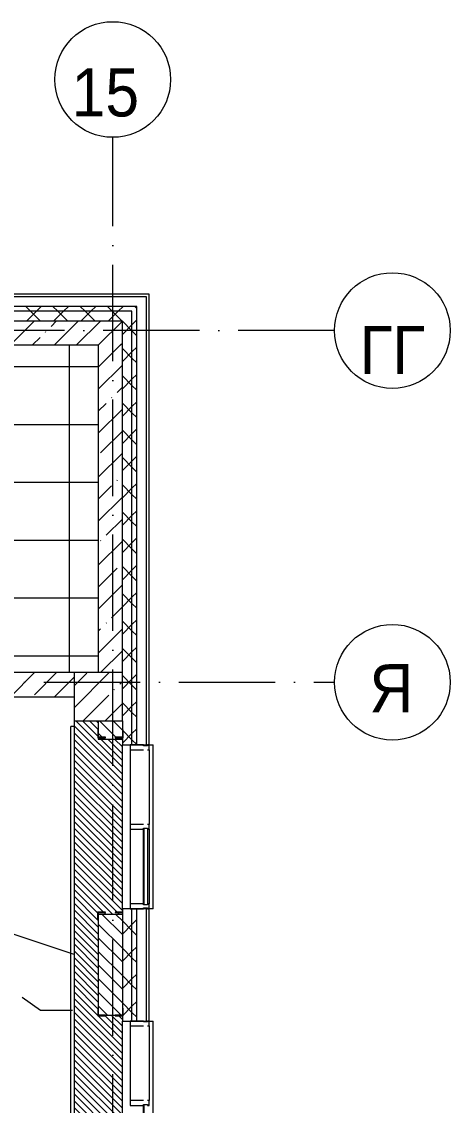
# Model space of a CAD drawing. Header units: millimetres. Extents: x -6467 to 106027, y -7090 to 195095.
# Drawn here: x 22615 to 27059, y 142205 to 153450 of the extents above; entities that cross this region are included whole.
import ezdxf

# ---------------------------------------------------------------- set-up
doc = ezdxf.new("R2010")
doc.units = ezdxf.units.MM
doc.linetypes.add('50_200_ШТРИХ_1Т_ш5_п1_п1_', pattern=[1400, 1000, -200, 0, -200])
for name, color, linetype, lineweight in [('A-FLOR', 7, 'Continuous', 9), ('A-FLOR-IDEN', 7, 'Continuous', 9), ('A-GLAZ', 7, 'Continuous', 5), ('A-GLAZ-CWMG', 7, 'Continuous', 9), ('A-GLAZ-CWMG-1', 7, 'Continuous', 20), ('A-WALL', 7, 'Continuous', 5), ('A-WALL-FNSH-1', 7, 'Continuous', 5), ('A-WALL-IDEN', 7, 'Continuous', 9), ('I-WALL', 7, 'Continuous', 5), ('S-COLS', 7, 'Continuous', 9), ('S-COLS-1', 7, 'Continuous', 5)]:
    doc.layers.add(name, color=color, linetype=linetype, lineweight=lineweight)
for name, color, linetype, lineweight, true_color in [('A-FLOR-PATT-1', 7, 'Continuous', 5, 0xd61c12), ('A-GENM-1', 7, 'Continuous', 9, 0xaaaaaa), ('A-GENM-2', 7, 'Continuous', 20, 0xaaaaaa), ('S-STRS-2', 7, 'Continuous', 5, 0xbfbfbf), ('Оси-1', 7, 'Continuous', 20, 0xaaaaaa), ('Оси-2', 7, 'Continuous', 9, 0xaaaaaa), ('Оси-3', 7, '50_200_ШТРИХ_1Т_ш5_п1_п1_', 9, 0xaaaaaa)]:
    doc.layers.add(name, color=color, linetype=linetype, lineweight=lineweight, true_color=true_color)
doc.styles.add('Arial', font='arial.ttf', dxfattribs={"width": 0.9, "height": 500})
pattern_1 = [(45, (109.45, 102614.03), (-228.0985, 228.0985), []), (45, (337.55, 102614.03), (-228.0985, 228.0985), [403.225, -80.645, 6.706, -73.939])]
pattern_2 = [(45, (109.45, 102614.03), (-141.42136, 141.42136), []), (135, (109.45, 102614.03), (-141.42136, -141.42136), [])]

# ---------------------------------------------------------------- blocks, each defined once
blk = doc.blocks.new('Прямоугольный импост - Импост структурный с накладкой - 180мм-22437111-АИ_План этажа Радиаторы_3')
at = {"layer": 'A-GLAZ-CWMG-1'}
for p, q in [((-50, 0), (-50, 17)), ((-50, 17), (0, 17)), ((0, 0), (-10, 0)), ((-10, 0), (-10, -40)), ((0, 17), (0, 0)), ((-50, -180), (-50, -40)), ((-10, -40), (0, -40)), ((0, -40), (0, -180)), ((0, -180), (-50, -180))]:
    blk.add_line(p, q, dxfattribs=at)
blk = doc.blocks.new('Прямоугольный импост - Импост структурный с накладкой - 180мм-V176-АИ_План этажа Радиаторы_3')
at = {"layer": 'A-GLAZ-CWMG'}
for p, q in [((6638, 55111), (5863, 55111)), ((6638, 54914), (5863, 54914))]:
    blk.add_line(p, q, dxfattribs=at)
blk = doc.blocks.new('Прямоугольный импост - Импост структурный с накладкой - 180мм-V179-АИ_План этажа Радиаторы_3')
at = {"layer": 'A-GLAZ-CWMG-1'}
for p, q in [((-25, 0), (-25, 17)), ((-25, 17), (25, 17)), ((-15, 0), (-25, 0)), ((-15, -40), (-15, 0)), ((25, 17), (25, 0)), ((-25, -180), (-25, -40)), ((-25, -40), (-15, -40)), ((25, -40), (25, -180)), ((25, -180), (-25, -180))]:
    blk.add_line(p, q, dxfattribs=at)
blk = doc.blocks.new('Прямоугольный импост - Импост структурный с накладкой - 180мм-22071093-АИ_План этажа Радиаторы_3')
at = {"layer": 'A-GLAZ-CWMG'}
for p, q in [((49825, 55111), (49050, 55111)), ((49825, 54931), (49050, 54931)), ((49825, 54914), (49050, 54914))]:
    blk.add_line(p, q, dxfattribs=at)
blk = doc.blocks.new('Прямоугольный импост - Импост структурный с накладкой - 180мм-22437157-АИ_План этажа Радиаторы_3')
at = {"layer": 'A-GLAZ-CWMG-1'}
for p, q in [((0, 17), (-50, 17)), ((-50, 17), (-50, 0)), ((-50, 0), (-40, 0)), ((-40, 0), (-40, -40)), ((-10, -40), (-10, 0)), ((-10, 0), (0, 0)), ((0, 0), (0, 17)), ((-40, -40), (-50, -40)), ((-50, -40), (-50, -180)), ((0, -40), (-10, -40)), ((0, -180), (0, -40)), ((-50, -180), (0, -180))]:
    blk.add_line(p, q, dxfattribs=at)
blk = doc.blocks.new('BSC_Колонна _Прямоугольная - 500х500-V276-АИ_План этажа Радиаторы_3')
at = {"layer": 'S-COLS-1'}
h = blk.add_hatch(dxfattribs=at)
h.set_pattern_fill('FP_223', color=256, style=0, pattern_type=2)
h.set_pattern_definition([(45, (-23300, -43831.04), (-228.0985, 228.0985), []), (45, (-23071.9, -43831.04), (-228.0985, 228.0985), [403.225, -80.645, 6.706, -73.939])])
h.paths.add_polyline_path([(-250, -250), (250, -250), (250, 250), (-250, 250), (-250, 208)])
for p, q in [((250, 250), (-250, 250)), ((-250, 250), (-250, -250)), ((250, -250), (250, 250)), ((-250, -250), (250, -250))]:
    blk.add_line(p, q, dxfattribs=at)
blk = doc.blocks.new('Фахверк _газобетон торцы_680 - Фахверк _газобетон торцы_-25585412-АИ_План этажа Радиаторы_3')
at = {"layer": 'A-GENM-2'}
for p, q in [((89406, 11135), (89325, 11135)), ((89325, 11135), (89325, 11129)), ((89406, 11054), (89406, 11135)), ((89325, 11129), (89400, 11129)), ((89400, 11129), (89400, 11054)), ((89400, 11054), (89406, 11054)), ((89400, 10954), (89400, 10879)), ((89406, 10954), (89400, 10954)), ((89406, 10873), (89406, 10954)), ((89400, 10879), (89325, 10879)), ((89325, 10879), (89325, 10873)), ((89325, 10873), (89406, 10873))]:
    blk.add_line(p, q, dxfattribs=at)
blk = doc.blocks.new('Фахверк _газобетон торцы_681 - Фахверк _газобетон торцы_-25585432-АИ_План этажа Радиаторы_3')
at = {"layer": 'A-GENM-2'}
for p, q in [((89406, 11135), (89325, 11135)), ((89325, 11135), (89325, 11129)), ((89406, 11054), (89406, 11135)), ((89325, 11129), (89400, 11129)), ((89400, 11129), (89400, 11054)), ((89400, 11054), (89406, 11054)), ((89400, 10954), (89400, 10879)), ((89406, 10954), (89400, 10954)), ((89406, 10873), (89406, 10954)), ((89400, 10879), (89325, 10879)), ((89325, 10879), (89325, 10873)), ((89325, 10873), (89406, 10873))]:
    blk.add_line(p, q, dxfattribs=at)
blk = doc.blocks.new('Фахверк _газобетон торцы_682 - Фахверк _газобетон торцы_-25585452-АИ_План этажа Радиаторы_3')
at = {"layer": 'A-GENM-2'}
for p, q in [((89406, 11135), (89325, 11135)), ((89325, 11135), (89325, 11129)), ((89406, 11054), (89406, 11135)), ((89325, 11129), (89400, 11129)), ((89400, 11129), (89400, 11054)), ((89400, 11054), (89406, 11054)), ((89400, 10954), (89400, 10879)), ((89406, 10954), (89400, 10954)), ((89406, 10873), (89406, 10954)), ((89400, 10879), (89325, 10879)), ((89325, 10879), (89325, 10873)), ((89325, 10873), (89406, 10873))]:
    blk.add_line(p, q, dxfattribs=at)
blk = doc.blocks.new('Отлив_СКБ - Отлив витража-V317-АИ_План этажа Радиаторы_3')
at = {"layer": 'A-GLAZ'}
for p, q in [((0, 57), (0, 100)), ((1700, 100), (0, 100)), ((0, 2), (10, 2)), ((865, 2), (1660, 2)), ((1690, 2), (1700, 2)), ((1700, 100), (1700, 57)), ((1650, 0), (875, 0))]:
    blk.add_line(p, q, dxfattribs=at)
blk = doc.blocks.new('Ось сетки - Круг_Ø6_00__ISO-2_5_0_9K_-17386508-АИ_План этажа Радиаторы_3')
at = {"layer": 'Оси-1'}
blk.add_circle((0, 0), 3, dxfattribs=at)

msp = doc.modelspace()

# ---------------------------------------------------------------- hatches: boundary and pattern name
at = {"layer": 'A-FLOR-PATT-1'}
h = msp.add_hatch(dxfattribs=at)
h.set_pattern_fill('FP_263', color=256, style=0, pattern_type=2)
h.set_pattern_definition([(315, (23409.45, 143770.076), (35.3553, 35.3553), [])])
h.paths.add_polyline_path([(23553, 141345), (23659, 141345), (23659, 143134), (23584, 143134), (23584, 143140), (23484, 143140), (23484, 143134), (23403, 143134), (23403, 143215), (23409, 143215), (23409, 144130), (23403, 144130), (23403, 144211), (23484, 144211), (23484, 144205), (23409, 144205), (23409, 144185), (23659, 144185), (23659, 144205), (23584, 144205), (23584, 144211), (23659, 144211), (23659, 146005), (23409, 146005), (23409, 146019), (23403, 146019), (23403, 146100), (23409, 146100), (23409, 146195), (23159, 146195), (23159, 141345)])
at = {"layer": 'A-WALL'}
h = msp.add_hatch(dxfattribs=at)
h.set_pattern_fill('FP_122', color=256, style=0, pattern_type=2)
h.set_pattern_definition(pattern_2)
h.paths.add_polyline_path([(23759, 150445), (23759, 150495), (15846, 150495), (15846, 150445), (23659, 150445)])
h.paths.add_polyline_path([(13628, 150445), (14971, 150445), (14971, 150495), (13574, 150495), (13574, 150445)])
h.paths.add_polyline_path([(11874, 150445), (11874, 150495), (7469, 150495), (7469, 150445), (11147, 150445)])
h.paths.add_polyline_path([(5769, 150445), (5769, 150495), (-2441, 150495), (-2441, 150445), (2876, 150445)])
h = msp.add_hatch(dxfattribs=at)
h.set_pattern_fill('FP_122', color=256, style=0, pattern_type=2)
h.set_pattern_definition(pattern_2)
h.paths.add_polyline_path([(23759, 112195), (23809, 112195), (23809, 114645), (23759, 114645), (23759, 112902)])
h.paths.add_polyline_path([(23809, 116345), (23809, 117620), (23759, 117620), (23759, 116345)])
h.paths.add_polyline_path([(23809, 119320), (23809, 120520), (23759, 120520), (23759, 119320)])
h.paths.add_polyline_path([(23809, 122220), (23809, 123380), (23759, 123380), (23759, 122220)])
h.paths.add_polyline_path([(23809, 125080), (23809, 126280), (23759, 126280), (23759, 125080)])
h.paths.add_polyline_path([(23809, 127980), (23809, 129380), (23759, 129380), (23759, 127980)])
h.paths.add_polyline_path([(23809, 131080), (23809, 132280), (23759, 132280), (23759, 131080)])
h.paths.add_polyline_path([(23759, 133980), (23809, 133980), (23809, 135545), (23759, 135545), (23759, 133996)])
h.paths.add_polyline_path([(23759, 137245), (23809, 137245), (23809, 138445), (23759, 138445), (23759, 138215)])
h.paths.add_polyline_path([(23809, 140145), (23809, 141380), (23759, 141380), (23759, 140145)])
h.paths.add_polyline_path([(23759, 143080), (23809, 143080), (23809, 144245), (23759, 144245), (23759, 143840)])
h.paths.add_polyline_path([(23759, 145945), (23809, 145945), (23809, 150495), (23759, 150495), (23759, 146653)])
h = msp.add_hatch(dxfattribs=at)
h.set_pattern_fill('FP_122', color=256, style=0, pattern_type=2)
h.set_pattern_definition(pattern_2)
h.paths.add_polyline_path([(22726, 150345), (23659, 150345), (23659, 150445), (15846, 150445), (15846, 150345), (16109, 150345)])
h.paths.add_polyline_path([(14971, 150345), (14971, 150445), (13574, 150445), (13574, 150345), (14455, 150345)])
h.paths.add_polyline_path([(11874, 150345), (11874, 150445), (7469, 150445), (7469, 150345), (11147, 150345)])
h.paths.add_polyline_path([(5769, 150345), (5769, 150445), (-2341, 150445), (-2341, 150345), (2876, 150345)])
h = msp.add_hatch(dxfattribs=at)
h.set_pattern_fill('FP_122', color=256, style=0, pattern_type=2)
h.set_pattern_definition(pattern_2)
h.paths.add_polyline_path([(23659, 112095), (23759, 112095), (23759, 114645), (23659, 114645), (23659, 112145)])
h.paths.add_polyline_path([(23759, 116345), (23759, 117620), (23659, 117620), (23659, 116345)])
h.paths.add_polyline_path([(23759, 119320), (23759, 120520), (23659, 120520), (23659, 119320)])
h.paths.add_polyline_path([(23759, 122220), (23759, 123380), (23659, 123380), (23659, 122220)])
h.paths.add_polyline_path([(23759, 125080), (23759, 126280), (23659, 126280), (23659, 125080)])
h.paths.add_polyline_path([(23659, 127980), (23759, 127980), (23759, 129380), (23659, 129380), (23659, 128371)])
h.paths.add_polyline_path([(23759, 131080), (23759, 132280), (23659, 132280), (23659, 131080)])
h.paths.add_polyline_path([(23759, 133980), (23759, 135545), (23659, 135545), (23659, 133980)])
h.paths.add_polyline_path([(23759, 137245), (23759, 138445), (23659, 138445), (23659, 137245)])
h.paths.add_polyline_path([(23659, 140145), (23759, 140145), (23759, 141380), (23659, 141380), (23659, 140845)])
h.paths.add_polyline_path([(23759, 143080), (23759, 144245), (23659, 144245), (23659, 143080)])
h.paths.add_polyline_path([(23759, 145945), (23759, 150445), (23659, 150445), (23659, 145945)])
h = msp.add_hatch(dxfattribs=at)
h.set_pattern_fill('FP_1', color=256, style=0, pattern_type=2)
h.set_pattern_definition(pattern_1)
h.paths.add_polyline_path([(23409, 150095), (23659, 150095), (23659, 150345), (15909, 150345), (15909, 150095), (22726, 150095)])
h.paths.add_polyline_path([(14909, 150095), (14909, 150345), (14709, 150345), (14709, 150095)])
h = msp.add_hatch(dxfattribs=at)
h.set_pattern_fill('FP_1', color=256, style=0, pattern_type=2)
h.set_pattern_definition(pattern_1)
h.paths.add_polyline_path([(23409, 146695), (23659, 146695), (23659, 150095), (23409, 150095), (23409, 149465)])
h = msp.add_hatch(dxfattribs=at)
h.set_pattern_fill('FP_1', color=256, style=0, pattern_type=2)
h.set_pattern_definition(pattern_1)
h.paths.add_polyline_path([(22726, 146445), (23159, 146445), (23159, 146695), (14709, 146695), (14709, 146445), (19418, 146445)])
at = {"layer": 'I-WALL'}
h = msp.add_hatch(dxfattribs=at)
h.set_pattern_fill('FP_2', color=256, style=0, pattern_type=2)
h.set_pattern_definition([(135, (109.45, 102614.03), (-70.71068, -70.71068), [])])
h.paths.add_polyline_path([(23553, 112645), (23659, 112645), (23659, 114585), (23409, 114585), (23409, 112645)])
h.paths.add_polyline_path([(23659, 116405), (23659, 116545), (23409, 116545), (23409, 116405), (23553, 116405)])
h.paths.add_polyline_path([(23409, 117045), (23659, 117045), (23659, 117560), (23409, 117560), (23409, 117121)])
h.paths.add_polyline_path([(23659, 119380), (23659, 119845), (23409, 119845), (23409, 119380), (23553, 119380)])
h.paths.add_polyline_path([(23553, 120345), (23659, 120345), (23659, 120460), (23409, 120460), (23409, 120345), (23436, 120345)])
h.paths.add_polyline_path([(23659, 122280), (23659, 123320), (23409, 123320), (23409, 122280), (23553, 122280)])
h.paths.add_polyline_path([(23659, 125140), (23659, 125145), (23409, 125145), (23409, 125140), (23553, 125140)])
h.paths.add_polyline_path([(23409, 125645), (23659, 125645), (23659, 126220), (23409, 126220)])
h.paths.add_polyline_path([(23659, 128040), (23659, 128845), (23409, 128845), (23409, 128040), (23553, 128040)])
h.paths.add_polyline_path([(23659, 131140), (23659, 132220), (23409, 132220), (23409, 131140), (23553, 131140)])
h.paths.add_polyline_path([(23409, 134040), (23659, 134040), (23659, 134845), (23409, 134845)])
h.paths.add_polyline_path([(23635, 135345), (23659, 135345), (23659, 135485), (23409, 135485), (23409, 135345)])
h.paths.add_polyline_path([(23553, 137305), (23659, 137305), (23659, 138385), (23409, 138385), (23409, 137305)])
h.paths.add_polyline_path([(23659, 140205), (23659, 140845), (23409, 140845), (23409, 140205), (23553, 140205)])
h.paths.add_polyline_path([(23409, 143140), (23659, 143140), (23659, 144185), (23409, 144185), (23409, 143840)])
h.paths.add_polyline_path([(23659, 146005), (23659, 146195), (23409, 146195), (23409, 146005), (23553, 146005)])
at = {"layer": 'S-STRS-2'}
h = msp.add_hatch(dxfattribs=at)
h.set_pattern_fill('FP_23', color=256, style=0, pattern_type=2)
h.set_pattern_definition([(180, (21909.45, 147470.1), (7e-14, -600), []), (270, (21909.45, 147470.1), (600, 4e-14), [])])
h.paths.add_polyline_path([(21947, 148637), (21947, 148639), (21953, 148637), (21949, 148636)])
h.paths.add_polyline_path([(21909, 146695), (23409, 146695), (23409, 150095), (21909, 150095), (21909, 150025), (22594, 150024), (22598, 150022), (22608, 150010), (22606, 149995), (22594, 149986), (22588, 149985), (21909, 149985), (21909, 148635), (21925, 148633), (21927, 148634), (21928, 148635), (21934, 148635), (21934, 148639), (21961, 148632), (21978, 148621), (21990, 148606), (21995, 148593), (21999, 148576), (21999, 148571), (21997, 148210), (21988, 148207), (21969, 148207), (21960, 148211), (21959, 148213), (21962, 148583), (21962, 148586), (21957, 148591), (21952, 148595), (21944, 148600), (21941, 148603), (21936, 148605), (21927, 148605), (21924, 148596), (21919, 148595), (21909, 148595), (21909, 148525), (21928, 148525), (21928, 148485), (21909, 148485), (21909, 148480), (21954, 148479), (21954, 148470), (21909, 148470), (21909, 146805), (22413, 146804), (22422, 146799), (22427, 146790), (22425, 146775), (22413, 146766), (22407, 146765), (21909, 146765)])
h.paths.add_polyline_path([(21946, 148600), (21944, 148602), (21946, 148601)])

# ---------------------------------------------------------------- linework, layer by layer
at = {"layer": 'A-FLOR'}
for p, q in [((23159, 146195), (23159, 141345)), ((23659, 144245), (23659, 145945)), ((23659, 141380), (23659, 143080))]:
    msp.add_line(p, q, dxfattribs=at)
at = {"layer": 'A-FLOR-IDEN'}
msp.add_line((23159, 143770), (22528, 143980), dxfattribs=at)
at = {"layer": 'A-WALL'}
for p, q in [((23909, 150595), (15846, 150595)), ((23909, 145945), (23909, 150595)), ((23809, 150495), (15846, 150495)), ((23809, 145945), (23809, 150495)), ((23759, 150445), (15846, 150445)), ((23759, 145945), (23759, 150445)), ((23659, 146695), (23659, 150345)), ((15909, 150095), (23409, 150095)), ((23409, 150095), (23409, 146695)), ((23159, 146695), (14709, 146695)), ((14859, 146445), (23159, 146445)), ((23409, 146195), (23409, 146005)), ((23124, 141405), (23124, 146135)), ((23159, 146135), (23124, 146135)), ((23409, 146005), (23659, 146005)), ((23409, 144185), (23409, 143140)), ((23659, 144185), (23409, 144185)), ((23759, 143080), (23759, 144245)), ((23809, 143080), (23809, 144245)), ((23909, 143080), (23909, 144245)), ((23409, 143140), (23659, 143140))]:
    msp.add_line(p, q, dxfattribs=at)
at = {"layer": 'A-WALL-FNSH-1'}
for p, q in [((23936, 150622), (15846, 150622)), ((23936, 145945), (23936, 150622)), ((15846, 150345), (23659, 150345)), ((23659, 146195), (23659, 145945)), ((23659, 145945), (23936, 145945)), ((23659, 144245), (23659, 143080)), ((23936, 144245), (23659, 144245)), ((23936, 143080), (23936, 144245)), ((23659, 143080), (23936, 143080))]:
    msp.add_line(p, q, dxfattribs=at)
at = {"layer": 'A-WALL-IDEN'}
for p, q in [((22810, 143190), (22621, 143324)), ((23142, 143190), (22810, 143190))]:
    msp.add_line(p, q, dxfattribs=at)
at = {"layer": 'Оси-3'}
for p, q in [((23559, 96724), (23559, 152250)), ((25859, 150245), (-5158, 150245)), ((-5158, 146595), (25859, 146595))]:
    msp.add_line(p, q, dxfattribs=at)

# ---------------------------------------------------------------- block references
at = {"layer": 'A-GENM-1'}
for name, p, rotation in [('Фахверк _газобетон торцы_681 - Фахверк _газобетон торцы_-25585432-АИ_План этажа Радиаторы_3', (12531, 235425), 270.0000000000001), ('Фахверк _газобетон торцы_680 - Фахверк _газобетон торцы_-25585412-АИ_План этажа Радиаторы_3', (34538, 54805), 89.99999999999974), ('Фахверк _газобетон торцы_682 - Фахверк _газобетон торцы_-25585452-АИ_План этажа Радиаторы_3', (12531, 232540), 270.0000000000001)]:
    msp.add_blockref(name, p, dxfattribs=dict(at, rotation=rotation))
at = {"layer": 'A-GLAZ', "rotation": 270.0000000000003}
for p in [(23879, 145945), (23879, 143080)]:
    msp.add_blockref('Отлив_СКБ - Отлив витража-V317-АИ_План этажа Радиаторы_3', p, dxfattribs=at)
at = {"layer": 'A-GLAZ-CWMG', "extrusion": (0, 0, -1), "rotation": 90.00000000000281}
for name, p in [('Прямоугольный импост - Импост структурный с накладкой - 180мм-22437111-АИ_План этажа Радиаторы_3', (-23919, 145945)), ('Прямоугольный импост - Импост структурный с накладкой - 180мм-V179-АИ_План этажа Радиаторы_3', (-23919, 145095)), ('Прямоугольный импост - Импост структурный с накладкой - 180мм-22437111-АИ_План этажа Радиаторы_3', (-23919, 143080)), ('Прямоугольный импост - Импост структурный с накладкой - 180мм-V179-АИ_План этажа Радиаторы_3', (-23919, 142230))]:
    msp.add_blockref(name, p, dxfattribs=at)
at = {"layer": 'A-GLAZ-CWMG'}
for name, p, rotation in [('Прямоугольный импост - Импост структурный с накладкой - 180мм-V176-АИ_План этажа Радиаторы_3', (78850, 139257), 89.99999999999912), ('Прямоугольный импост - Импост структурный с накладкой - 180мм-22071093-АИ_План этажа Радиаторы_3', (78850, 95245), 89.99999999999882), ('Прямоугольный импост - Импост структурный с накладкой - 180мм-22437157-АИ_План этажа Радиаторы_3', (23919, 144245), 269.9999999999972), ('Прямоугольный импост - Импост структурный с накладкой - 180мм-V176-АИ_План этажа Радиаторы_3', (78850, 136392), 89.99999999999912)]:
    msp.add_blockref(name, p, dxfattribs=dict(at, rotation=rotation))
at = {"layer": 'S-COLS'}
msp.add_blockref('BSC_Колонна _Прямоугольная - 500х500-V276-АИ_План этажа Радиаторы_3', (23409, 146445), dxfattribs=at)
at = {"layer": 'Оси-1', "xscale": 199.9999999999999, "yscale": 199.9999999999999, "zscale": 199.9999999999999}
msp.add_blockref('Ось сетки - Круг_Ø6_00__ISO-2_5_0_9K_-17386508-АИ_План этажа Радиаторы_3', (23559, 152850), dxfattribs=at)
for p, rotation in [((26459, 150245), 89.9999999999998), ((26459, 146595), 269.9999999999995)]:
    msp.add_blockref('Ось сетки - Круг_Ø6_00__ISO-2_5_0_9K_-17386508-АИ_План этажа Радиаторы_3', p, dxfattribs=dict(at, rotation=rotation))

# ---------------------------------------------------------------- texts
at = {"layer": 'Оси-2', "char_height": 500, "attachment_point": 5, "line_spacing_factor": 0.936439, "style": 'Arial'}
for s, insert, width in [('\\pxqc,t4.572,9.144,13.716,18.288,22.86,27.432,32.004,36.576,41.148,45.72,50.292,54.864,59.436,64.008,68.58,73.152,77.724,82.296,86.868,91.44,96.012,100.584,105.156,109.728,114.3,118.872,123.444,128.016,132.588,137.16,141.732,146.304;{15}', (23483, 152713), 702), ('\\pxqc,t4.572,9.144,13.716,18.288,22.86,27.432,32.004,36.576,41.148,45.72,50.292,54.864,59.436,64.008,68.58,73.152,77.724,82.296,86.868,91.44,96.012,100.584,105.156,109.728,114.3,118.872,123.444,128.016,132.588,137.16,141.732,146.304;{ГГ}', (26459, 150042), 702), ('\\pxqc,t4.572,9.144,13.716,18.288,22.86,27.432,32.004,36.576,41.148,45.72,50.292,54.864,59.436,64.008,68.58,73.152,77.724,82.296,86.868,91.44,96.012,100.584,105.156,109.728,114.3,118.872,123.444,128.016,132.588,137.16,141.732,146.304;{Я}', (26448, 146533), 464.4)]:
    msp.add_mtext(s, dxfattribs=dict(at, insert=insert, width=width))

doc.saveas('drawing.dxf')
